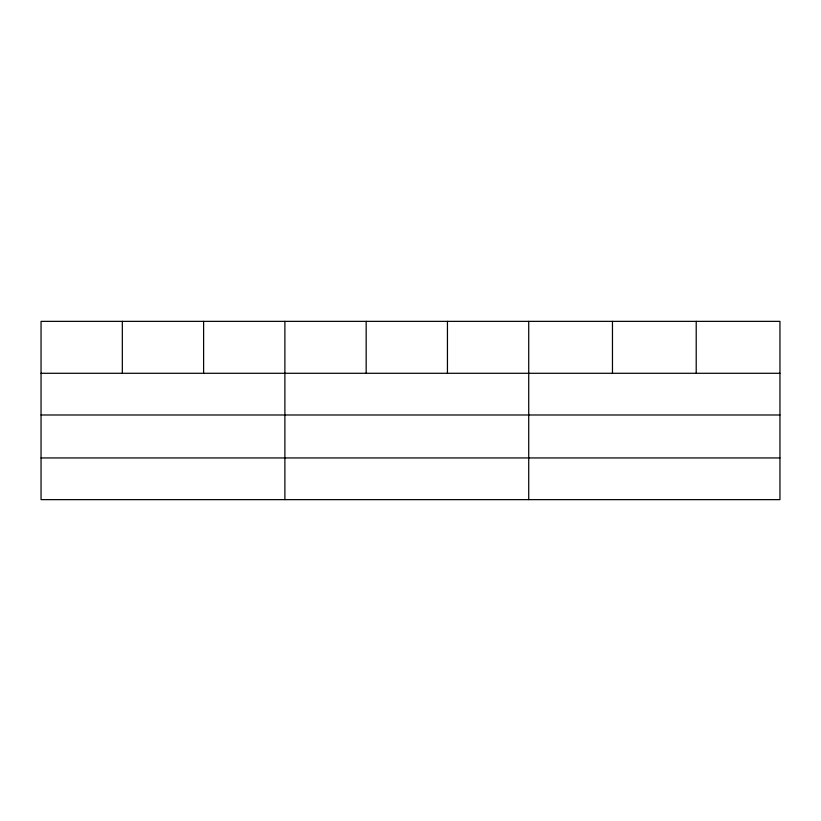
<?xml version="1.0" encoding="UTF-8"?>
<svg xmlns="http://www.w3.org/2000/svg" width="821" height="821" viewBox="0 0 821 821"><rect width="100%" height="100%" fill="white"/><g stroke="black" fill="none" stroke-linecap="round" stroke-linejoin="round"><path stroke-width="1.23" d="M779.95 414.985L779.95 321.36L41.05 321.36L41.05 499.64L779.95 499.64L779.95 414.985L41.05 414.985M41.05 373.288L779.95 373.288M41.05 457.944L779.95 457.944M696.208 321.36L696.208 373.288M612.466 321.36L612.466 373.288M528.724 321.36L528.724 499.64M447.445 321.36L447.445 373.288M366.166 321.36L366.166 373.288M284.887 321.36L284.887 499.64M203.608 321.36L203.608 373.288M122.329 321.36L122.329 373.288"/></g></svg>
